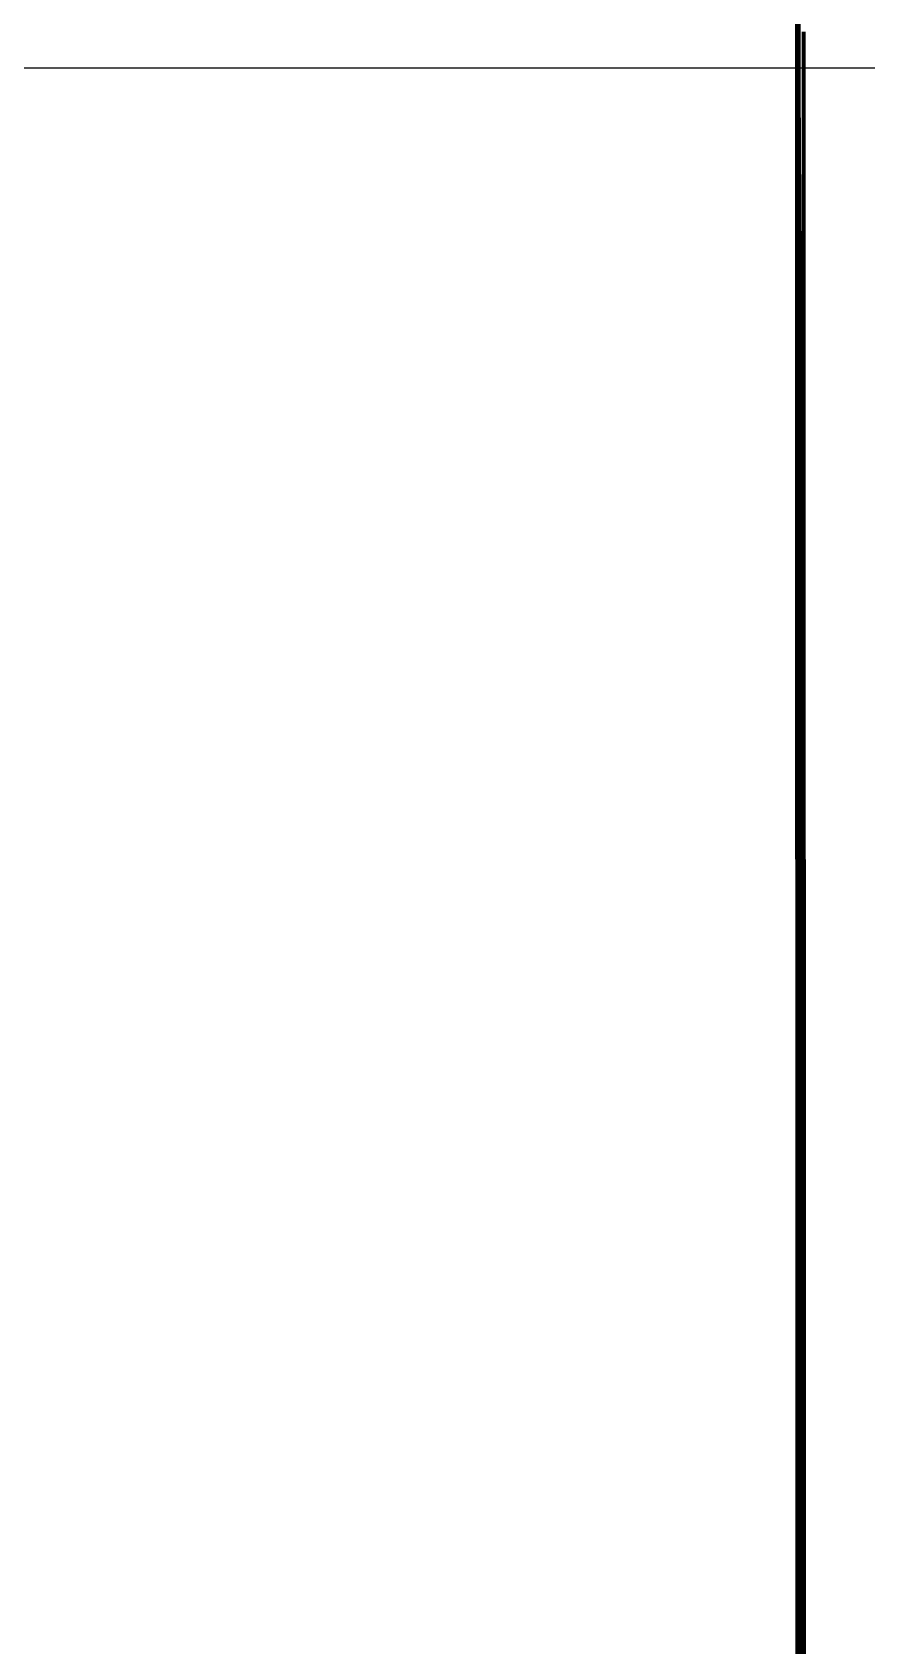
# Model space of a CAD drawing. Header units: millimetres. Extents: x 4307 to 31003, y 2809 to 20009.
# Drawn here: x 14124 to 14193.6, y 9633.2 to 9767.6 of the extents above; entities that cross this region are included whole.
import ezdxf

# ---------------------------------------------------------------- set-up
doc = ezdxf.new("R2010")
doc.units = ezdxf.units.MM
doc.layers.add('ProfileEdges', color=7, linetype='Continuous')

msp = doc.modelspace()

# ---------------------------------------------------------------- linework, layer by layer
msp.add_lwpolyline([(13395.19, 9764.66), (15918.46, 9764.66), (15918.46, 8520), (13395.19, 8520)], close=True)
at = {"layer": 'ProfileEdges', "lineweight": 211}
for p, q in [((14187.76, 9785.89), (14187.79, 9767.59)), ((14187.89, 9785.91), (14187.92, 9767.61)), ((14187.79, 9767.59), (14187.81, 9517.75)), ((14188.05, 9744), (14187.92, 9767.61)), ((14187.92, 9767.61), (14187.94, 9517.48)), ((14188.35, 9767.67), (14188.36, 9517.81)), ((14188.15, 9744.01), (14188.05, 9744)), ((14188.05, 9744), (14188.05, 9517.73)), ((14188.15, 9517.72), (14188.15, 9744.01))]:
    msp.add_line(p, q, dxfattribs=at)

doc.saveas('drawing.dxf')
